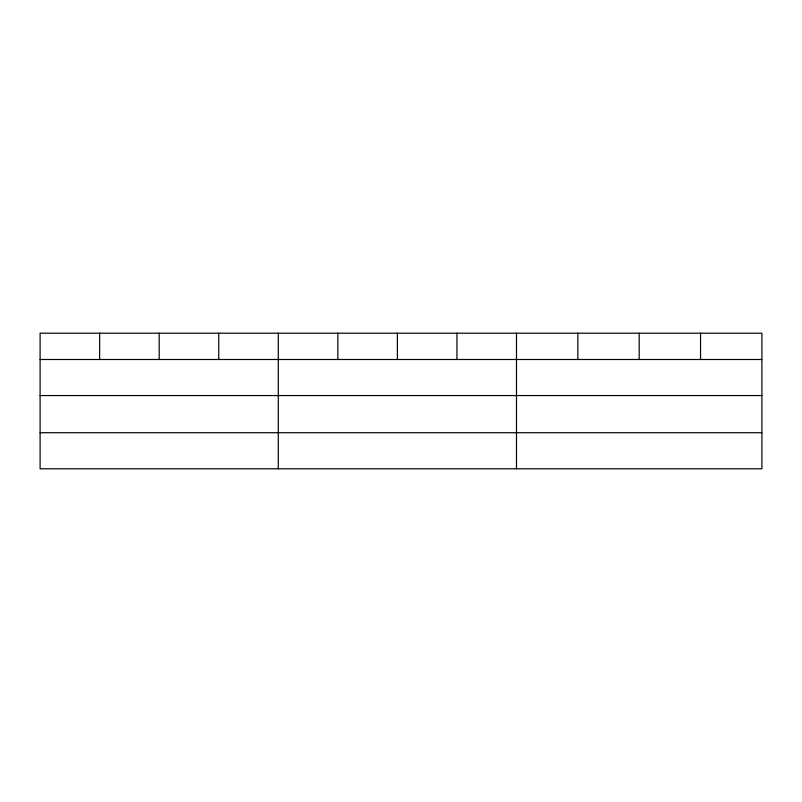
<?xml version="1.0" encoding="UTF-8"?>
<svg xmlns="http://www.w3.org/2000/svg" width="802" height="802" viewBox="0 0 802 802"><rect width="100%" height="100%" fill="white"/><g stroke="black" fill="none" stroke-linecap="round" stroke-linejoin="round"><path stroke-width="1.2" d="M761.9 395.556L761.9 333.211L40.1 333.211L40.1 468.789L761.9 468.789L761.9 395.556L40.1 395.556M40.1 359.486L761.9 359.486M40.1 432.719L761.9 432.719M700.547 333.211L700.547 359.486M639.194 333.211L639.194 359.486M577.841 333.211L577.841 359.486M516.488 333.211L516.488 468.789M456.94 333.211L456.94 359.486M397.391 333.211L397.391 359.486M337.842 333.211L337.842 359.486M278.294 333.211L278.294 468.789M218.745 333.211L218.745 359.486M159.197 333.211L159.197 359.486M99.648 333.211L99.648 359.486"/></g></svg>
